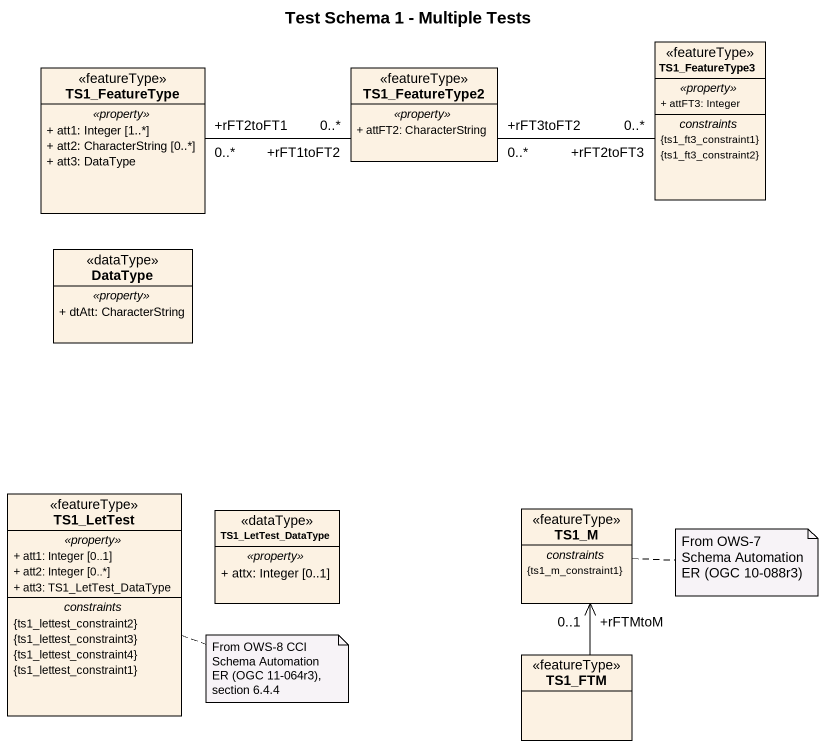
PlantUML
@startuml
title Test Schema 1 - Multiple Tests
hide circle
hide empty members
skinparam classAttributeIconSize 0
class TS1_FeatureType3 <<featureType>> {
  .. <<property>> ..
  + attFT3: Integer
  -- constraints --
  {ts1_ft3_constraint1}
  {ts1_ft3_constraint2}
}
class TS1_FeatureType <<featureType>> {
  .. <<property>> ..
  + att1: Integer [1..*]
  + att2: CharacterString [0..*]
  + att3: DataType
}
class TS1_FeatureType2 <<featureType>> {
  .. <<property>> ..
  + attFT2: CharacterString
}
class DataType <<dataType>> {
  .. <<property>> ..
  + dtAtt: CharacterString
}
class TS1_LetTest <<featureType>> {
  .. <<property>> ..
  + att1: Integer [0..1]
  + att2: Integer [0..*]
  + att3: TS1_LetTest_DataType
  -- constraints --
  {ts1_lettest_constraint2}
  {ts1_lettest_constraint3}
  {ts1_lettest_constraint4}
  {ts1_lettest_constraint1}
}
class TS1_LetTest_DataType <<dataType>> {
  .. <<property>> ..
  + attx: Integer [0..1]
}
class TS1_M <<featureType>> {
  -- constraints --
  {ts1_m_constraint1}
}
class TS1_FTM <<featureType>>
TS1_FeatureType "+rFT2toFT1\n0..*" -right- "+rFT1toFT2\n0..*" TS1_FeatureType2
TS1_FeatureType2 "+rFT3toFT2\n0..*" -right- "+rFT2toFT3\n0..*" TS1_FeatureType3
TS1_FTM -up-> "+rFTMtoM\n0..1" TS1_M
note right of TS1_M : From OWS-7 Schema Automation ER (OGC 10-088r3)
note right of TS1_LetTest : From OWS-8 CCI Schema Automation ER (OGC 11-064r3), section 6.4.4
@enduml
